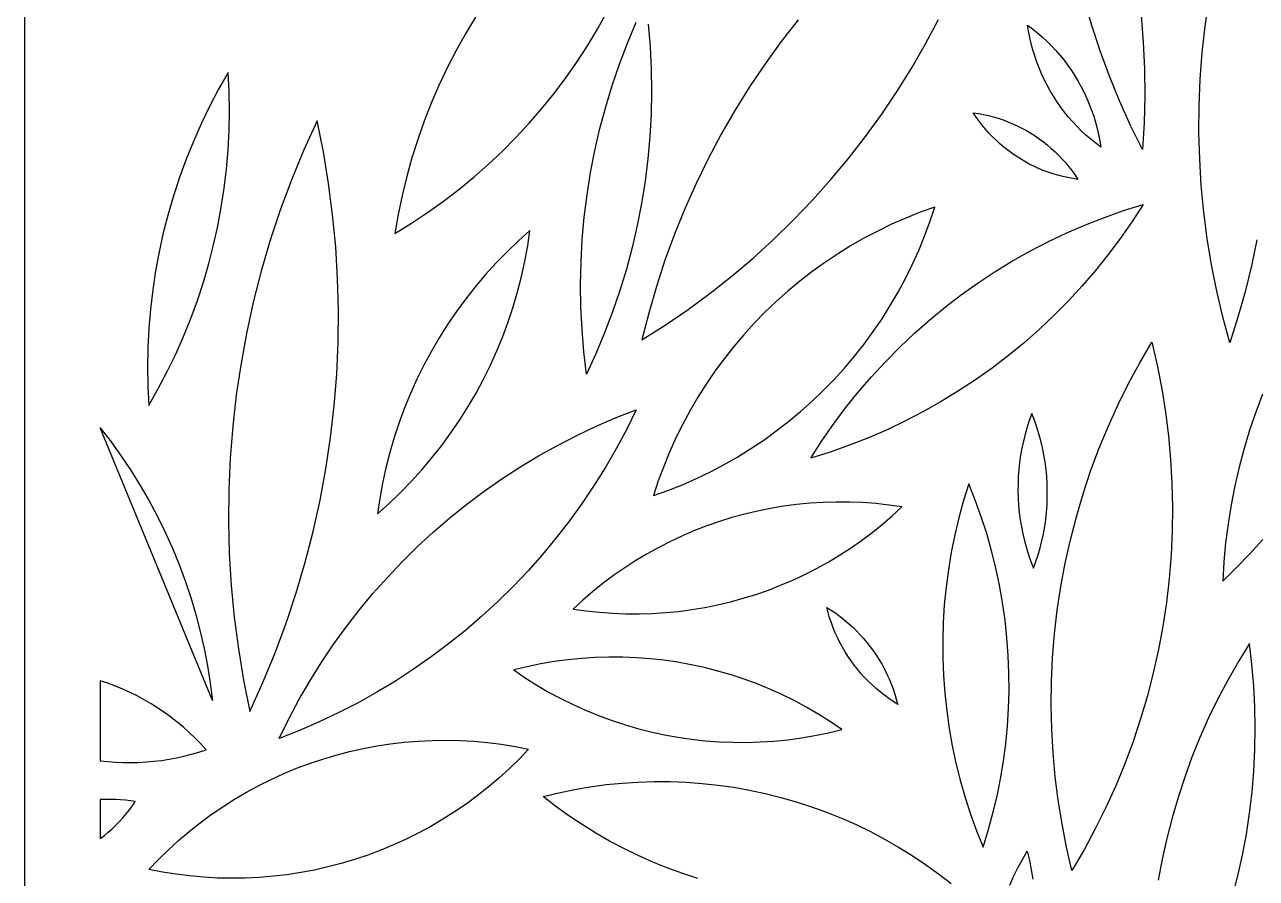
# Model space of a CAD drawing. Header units: millimetres. Extents: x 237 to 916, y 101 to 1525.
# Drawn here: x 237.5 to 563, y 982.1 to 1207.8 of the extents above; entities that cross this region are included whole.
import ezdxf

# ---------------------------------------------------------------- set-up
doc = ezdxf.new("R2010")
doc.units = ezdxf.units.MM
doc.layers.add('Layer 01', color=12, linetype='Continuous', true_color=0xde0000)

msp = doc.modelspace()

# ---------------------------------------------------------------- linework, layer by layer
at = {"layer": 'Layer 01'}
for p, q in [((237.46, 1525.43), (237.46, 101.34)), ((519.5, 1207.61), (517.52, 1214.42)), ((549.41, 1207.4), (550.4, 1214.37)), ((388.82, 1206.59), (391.32, 1211.06)), ((356.64, 1209.79), (354, 1205.4)), ((396.79, 1202.94), (399.09, 1208.42)), ((402.26, 1207.91), (402.75, 1201.99)), ((441.88, 1209.09), (437.4, 1203.32)), ((475.54, 1202.7), (478.97, 1209.15)), ((502.51, 1207.7), (503.85, 1206.68)), ((502.77, 1206.04), (502.51, 1207.7)), ((532.54, 1210.22), (533.09, 1203.14)), ((354, 1205.4), (351.5, 1200.93)), ((386.17, 1202.2), (388.82, 1206.59)), ((503.09, 1204.38), (502.77, 1206.04)), ((503.85, 1206.68), (505.15, 1205.62)), ((505.15, 1205.62), (506.42, 1204.52)), ((506.42, 1204.52), (507.65, 1203.37)), ((521.72, 1200.86), (519.5, 1207.61)), ((548.66, 1200.4), (549.41, 1207.4)), ((383.38, 1197.91), (386.17, 1202.2)), ((394.68, 1197.38), (396.79, 1202.94)), ((402.75, 1201.99), (403.04, 1196.05)), ((437.4, 1203.32), (433.12, 1197.4)), ((471.89, 1196.38), (475.54, 1202.7)), ((503.46, 1202.75), (503.09, 1204.38)), ((503.9, 1201.12), (503.46, 1202.75)), ((507.65, 1203.37), (508.84, 1202.18)), ((508.84, 1202.18), (509.98, 1200.95)), ((533.09, 1203.14), (533.4, 1196.05)), ((351.5, 1200.93), (349.15, 1196.38)), ((380.44, 1193.71), (383.38, 1197.91)), ((504.39, 1199.51), (503.9, 1201.12)), ((504.93, 1197.92), (504.39, 1199.51)), ((505.53, 1196.35), (504.93, 1197.92)), ((509.98, 1200.95), (511.08, 1199.68)), ((511.08, 1199.68), (512.14, 1198.37)), ((512.14, 1198.37), (513.15, 1197.03)), ((524.17, 1194.2), (521.72, 1200.86)), ((548.14, 1193.38), (548.66, 1200.4)), ((291.23, 1195.14), (288.71, 1190.7)), ((291.48, 1190.04), (291.23, 1195.14)), ((349.15, 1196.38), (346.96, 1191.75)), ((392.76, 1191.75), (394.68, 1197.38)), ((403.04, 1196.05), (403.12, 1190.1)), ((433.12, 1197.4), (429.04, 1191.34)), ((468.03, 1190.18), (471.89, 1196.38)), ((506.19, 1194.8), (505.53, 1196.35)), ((506.9, 1193.28), (506.19, 1194.8)), ((513.15, 1197.03), (514.11, 1195.65)), ((514.11, 1195.65), (515.03, 1194.24)), ((533.4, 1196.05), (533.46, 1188.95)), ((346.96, 1191.75), (344.93, 1187.04)), ((377.36, 1189.62), (380.44, 1193.71)), ((391.03, 1186.06), (392.76, 1191.75)), ((507.66, 1191.78), (506.9, 1193.28)), ((508.47, 1190.31), (507.66, 1191.78)), ((515.03, 1194.24), (515.89, 1192.79)), ((515.89, 1192.79), (516.71, 1191.32)), ((526.84, 1187.62), (524.17, 1194.2)), ((547.86, 1186.34), (548.14, 1193.38)), ((288.71, 1190.7), (286.34, 1186.18)), ((291.57, 1184.94), (291.48, 1190.04)), ((374.14, 1185.63), (377.36, 1189.62)), ((403.12, 1190.1), (403, 1184.16)), ((429.04, 1191.34), (425.18, 1185.14)), ((463.96, 1184.11), (468.03, 1190.18)), ((509.34, 1188.86), (508.47, 1190.31)), ((510.25, 1187.45), (509.34, 1188.86)), ((516.71, 1191.32), (517.47, 1189.82)), ((517.47, 1189.82), (518.18, 1188.3)), ((518.18, 1188.3), (518.83, 1186.75)), ((533.46, 1188.95), (533.28, 1181.85)), ((286.34, 1186.18), (284.12, 1181.59)), ((291.48, 1179.84), (291.57, 1184.94)), ((344.93, 1187.04), (343.06, 1182.27)), ((370.79, 1181.76), (374.14, 1185.63)), ((389.5, 1180.31), (391.03, 1186.06)), ((425.18, 1185.14), (421.53, 1178.81)), ((511.21, 1186.07), (510.25, 1187.45)), ((512.22, 1184.73), (511.21, 1186.07)), ((518.83, 1186.75), (519.43, 1185.18)), ((519.43, 1185.18), (519.98, 1183.59)), ((529.74, 1181.14), (526.84, 1187.62)), ((547.81, 1179.3), (547.86, 1186.34)), ((314.74, 1182.39), (311.27, 1174.72)), ((316.4, 1174.13), (314.74, 1182.39)), ((343.06, 1182.27), (341.36, 1177.44)), ((367.31, 1178), (370.79, 1181.76)), ((403, 1184.16), (402.67, 1178.22)), ((459.68, 1178.19), (463.96, 1184.11)), ((488.17, 1184.5), (489.5, 1184.3)), ((488.91, 1183.37), (488.17, 1184.5)), ((489.7, 1182.27), (488.91, 1183.37)), ((489.5, 1184.3), (490.83, 1184.05)), ((490.53, 1181.2), (489.7, 1182.27)), ((490.83, 1184.05), (492.15, 1183.75)), ((492.15, 1183.75), (493.46, 1183.41)), ((493.46, 1183.41), (494.76, 1183.03)), ((494.76, 1183.03), (496.04, 1182.6)), ((496.04, 1182.6), (497.31, 1182.12)), ((497.31, 1182.12), (498.56, 1181.6)), ((513.28, 1183.42), (512.22, 1184.73)), ((514.38, 1182.15), (513.28, 1183.42)), ((515.53, 1180.92), (514.38, 1182.15)), ((519.98, 1183.59), (520.47, 1181.98)), ((520.47, 1181.98), (520.9, 1180.36)), ((533.28, 1181.85), (532.86, 1174.77)), ((284.12, 1181.59), (282.05, 1176.93)), ((291.22, 1174.74), (291.48, 1179.84)), ((388.17, 1174.52), (389.5, 1180.31)), ((421.53, 1178.81), (418.11, 1172.36)), ((491.39, 1180.16), (490.53, 1181.2)), ((492.28, 1179.14), (491.39, 1180.16)), ((493.22, 1178.16), (492.28, 1179.14)), ((498.56, 1181.6), (499.79, 1181.04)), ((499.79, 1181.04), (501, 1180.44)), ((501, 1180.44), (502.19, 1179.79)), ((502.19, 1179.79), (503.35, 1179.11)), ((503.35, 1179.11), (504.49, 1178.38)), ((504.49, 1178.38), (505.61, 1177.61)), ((516.71, 1179.73), (515.53, 1180.92)), ((517.94, 1178.58), (516.71, 1179.73)), ((519.21, 1177.48), (517.94, 1178.58)), ((520.9, 1180.36), (521.28, 1178.72)), ((521.28, 1178.72), (521.6, 1177.07)), ((532.86, 1174.77), (529.74, 1181.14)), ((548, 1172.26), (547.81, 1179.3)), ((282.05, 1176.93), (280.14, 1172.19)), ((341.36, 1177.44), (339.81, 1172.56)), ((363.71, 1174.36), (367.31, 1178)), ((402.67, 1178.22), (402.14, 1172.3)), ((455.2, 1172.43), (459.68, 1178.19)), ((494.18, 1177.21), (493.22, 1178.16)), ((495.18, 1176.3), (494.18, 1177.21)), ((496.21, 1175.42), (495.18, 1176.3)), ((497.27, 1174.58), (496.21, 1175.42)), ((505.61, 1177.61), (506.7, 1176.81)), ((506.7, 1176.81), (507.75, 1175.97)), ((507.75, 1175.97), (508.78, 1175.09)), ((520.52, 1176.42), (519.21, 1177.48)), ((521.86, 1175.4), (520.52, 1176.42)), ((521.6, 1177.07), (521.86, 1175.4)), ((280.14, 1172.19), (278.39, 1167.4)), ((290.79, 1169.66), (291.22, 1174.74)), ((311.27, 1174.72), (308.06, 1166.93)), ((317.78, 1165.82), (316.4, 1174.13)), ((339.81, 1172.56), (338.44, 1167.62)), ((359.98, 1170.84), (363.71, 1174.36)), ((387.04, 1168.68), (388.17, 1174.52)), ((402.14, 1172.3), (401.41, 1166.4)), ((418.11, 1172.36), (414.91, 1165.8)), ((450.52, 1166.82), (455.2, 1172.43)), ((498.35, 1173.78), (497.27, 1174.58)), ((499.47, 1173.01), (498.35, 1173.78)), ((500.61, 1172.28), (499.47, 1173.01)), ((501.77, 1171.6), (500.61, 1172.28)), ((508.78, 1175.09), (509.78, 1174.18)), ((509.78, 1174.18), (510.75, 1173.23)), ((510.75, 1173.23), (511.68, 1172.25)), ((511.68, 1172.25), (512.58, 1171.24)), ((548.43, 1165.23), (548, 1172.26)), ((290.19, 1164.59), (290.79, 1169.66)), ((356.14, 1167.46), (359.98, 1170.84)), ((386.1, 1162.81), (387.04, 1168.68)), ((502.96, 1170.95), (501.77, 1171.6)), ((504.17, 1170.35), (502.96, 1170.95)), ((505.4, 1169.79), (504.17, 1170.35)), ((506.65, 1169.27), (505.4, 1169.79)), ((507.92, 1168.79), (506.65, 1169.27)), ((509.2, 1168.36), (507.92, 1168.79)), ((512.58, 1171.24), (513.44, 1170.19)), ((513.44, 1170.19), (514.26, 1169.12)), ((514.26, 1169.12), (515.05, 1168.02)), ((278.39, 1167.4), (276.8, 1162.55)), ((308.06, 1166.93), (305.12, 1159.03)), ((318.86, 1157.47), (317.78, 1165.82)), ((338.44, 1167.62), (337.23, 1162.65)), ((352.18, 1164.2), (356.14, 1167.46)), ((401.41, 1166.4), (400.48, 1160.52)), ((414.91, 1165.8), (411.93, 1159.12)), ((445.65, 1161.37), (450.52, 1166.82)), ((510.5, 1167.98), (509.2, 1168.36)), ((511.81, 1167.64), (510.5, 1167.98)), ((513.13, 1167.34), (511.81, 1167.64)), ((514.46, 1167.1), (513.13, 1167.34)), ((515.8, 1166.89), (514.46, 1167.1)), ((515.05, 1168.02), (515.8, 1166.89)), ((276.8, 1162.55), (275.37, 1157.66)), ((289.43, 1159.55), (290.19, 1164.59)), ((337.23, 1162.65), (336.19, 1157.63)), ((348.12, 1161.09), (352.18, 1164.2)), ((385.37, 1156.91), (386.1, 1162.81)), ((549.09, 1158.21), (548.43, 1165.23)), ((288.5, 1154.53), (289.43, 1159.55)), ((305.12, 1159.03), (302.46, 1151.04)), ((343.95, 1158.11), (348.12, 1161.09)), ((400.48, 1160.52), (399.34, 1154.69)), ((411.93, 1159.12), (409.19, 1152.36)), ((440.6, 1156.1), (445.65, 1161.37)), ((478, 1159.57), (474.14, 1158.18)), ((476.71, 1155.68), (478, 1159.57)), ((527.89, 1158.64), (533.02, 1160.25)), ((533.02, 1160.25), (530.11, 1155.73)), ((275.37, 1157.66), (274.1, 1152.71)), ((319.66, 1149.08), (318.86, 1157.47)), ((336.19, 1157.63), (335.32, 1152.58)), ((339.68, 1155.27), (343.95, 1158.11)), ((384.84, 1150.98), (385.37, 1156.91)), ((435.37, 1151), (440.6, 1156.1)), ((470.34, 1156.66), (466.59, 1155.01)), ((474.14, 1158.18), (470.34, 1156.66)), ((475.29, 1151.84), (476.71, 1155.68)), ((517.81, 1154.88), (522.82, 1156.85)), ((522.82, 1156.85), (527.89, 1158.64)), ((530.11, 1155.73), (527.05, 1151.31)), ((549.99, 1151.23), (549.09, 1158.21)), ((274.1, 1152.71), (273.01, 1147.73)), ((287.4, 1149.55), (288.5, 1154.53)), ((335.32, 1152.58), (339.68, 1155.27)), ((371.01, 1153.41), (367.93, 1150.64)), ((370.41, 1149.31), (371.01, 1153.41)), ((399.34, 1154.69), (398.01, 1148.89)), ((409.19, 1152.36), (406.68, 1145.5)), ((462.9, 1153.23), (459.28, 1151.32)), ((466.59, 1155.01), (462.9, 1153.23)), ((508.02, 1150.43), (512.87, 1152.74)), ((512.87, 1152.74), (517.81, 1154.88)), ((286.13, 1144.6), (287.4, 1149.55)), ((302.46, 1151.04), (300.08, 1142.96)), ((320.17, 1140.67), (319.66, 1149.08)), ((367.93, 1150.64), (364.94, 1147.77)), ((369.66, 1145.23), (370.41, 1149.31)), ((384.52, 1145.05), (384.84, 1150.98)), ((429.96, 1146.08), (435.37, 1151)), ((455.72, 1149.29), (452.24, 1147.13)), ((459.28, 1151.32), (455.72, 1149.29)), ((473.73, 1148.05), (475.29, 1151.84)), ((503.24, 1147.95), (508.02, 1150.43)), ((527.05, 1151.31), (523.83, 1146.99)), ((551.12, 1144.28), (549.99, 1151.23)), ((563.12, 1150.92), (561.66, 1144.03)), ((273.01, 1147.73), (272.07, 1142.71)), ((364.94, 1147.77), (362.05, 1144.8)), ((398.01, 1148.89), (396.48, 1143.15)), ((424.4, 1141.36), (429.96, 1146.08)), ((452.24, 1147.13), (448.84, 1144.85)), ((472.05, 1144.32), (473.73, 1148.05)), ((498.56, 1145.31), (503.24, 1147.95)), ((523.83, 1146.99), (520.47, 1142.8)), ((272.07, 1142.71), (271.31, 1137.67)), ((284.7, 1139.7), (286.13, 1144.6)), ((300.08, 1142.96), (297.98, 1134.8)), ((362.05, 1144.8), (359.26, 1141.73)), ((368.77, 1141.18), (369.66, 1145.23)), ((384.39, 1139.1), (384.52, 1145.05)), ((396.48, 1143.15), (394.76, 1137.46)), ((406.68, 1145.5), (404.41, 1138.55)), ((448.84, 1144.85), (445.51, 1142.46)), ((470.23, 1140.65), (472.05, 1144.32)), ((493.97, 1142.5), (498.56, 1145.31)), ((520.47, 1142.8), (516.96, 1138.72)), ((552.49, 1137.37), (551.12, 1144.28)), ((561.66, 1144.03), (559.98, 1137.19)), ((283.11, 1134.86), (284.7, 1139.7)), ((320.38, 1132.25), (320.17, 1140.67)), ((359.26, 1141.73), (356.59, 1138.56)), ((367.74, 1137.17), (368.77, 1141.18)), ((418.67, 1136.83), (424.4, 1141.36)), ((442.28, 1139.95), (439.13, 1137.33)), ((445.51, 1142.46), (442.28, 1139.95)), ((468.29, 1137.04), (470.23, 1140.65)), ((485.09, 1136.43), (489.47, 1139.54)), ((489.47, 1139.54), (493.97, 1142.5)), ((271.31, 1137.67), (270.71, 1132.6)), ((356.59, 1138.56), (354.03, 1135.3)), ((366.57, 1133.19), (367.74, 1137.17)), ((384.48, 1133.16), (384.39, 1139.1)), ((394.76, 1137.46), (392.84, 1131.83)), ((404.41, 1138.55), (402.38, 1131.54)), ((412.78, 1132.5), (418.67, 1136.83)), ((439.13, 1137.33), (436.07, 1134.61)), ((466.23, 1133.5), (468.29, 1137.04)), ((480.81, 1133.16), (485.09, 1136.43)), ((516.96, 1138.72), (513.32, 1134.76)), ((554.09, 1130.51), (552.49, 1137.37)), ((559.98, 1137.19), (558.06, 1130.42)), ((281.36, 1130.06), (283.11, 1134.86)), ((297.98, 1134.8), (296.17, 1126.57)), ((354.03, 1135.3), (351.58, 1131.96)), ((365.27, 1129.26), (366.57, 1133.19)), ((384.76, 1127.22), (384.48, 1133.16)), ((436.07, 1134.61), (433.11, 1131.77)), ((464.04, 1130.04), (466.23, 1133.5)), ((476.66, 1129.75), (480.81, 1133.16)), ((513.32, 1134.76), (509.53, 1130.94)), ((270.71, 1132.6), (270.28, 1127.52)), ((279.45, 1125.33), (281.36, 1130.06)), ((320.3, 1123.83), (320.38, 1132.25)), ((351.58, 1131.96), (349.24, 1128.53)), ((392.84, 1131.83), (390.72, 1126.27)), ((402.38, 1131.54), (400.59, 1124.45)), ((406.76, 1128.37), (412.78, 1132.5)), ((433.11, 1131.77), (430.25, 1128.84)), ((461.73, 1126.66), (464.04, 1130.04)), ((472.62, 1126.2), (476.66, 1129.75)), ((509.53, 1130.94), (505.62, 1127.24)), ((555.92, 1123.71), (554.09, 1130.51)), ((558.06, 1130.42), (555.92, 1123.71)), ((270.28, 1127.52), (270.02, 1122.42)), ((296.17, 1126.57), (294.64, 1118.29)), ((349.24, 1128.53), (347.03, 1125.03)), ((363.83, 1125.37), (365.27, 1129.26)), ((385.25, 1121.29), (384.76, 1127.22)), ((400.59, 1124.45), (406.76, 1128.37)), ((430.25, 1128.84), (427.5, 1125.81)), ((459.31, 1123.35), (461.73, 1126.66)), ((505.62, 1127.24), (501.59, 1123.69)), ((277.38, 1120.67), (279.45, 1125.33)), ((319.93, 1115.41), (320.3, 1123.83)), ((347.03, 1125.03), (344.94, 1121.45)), ((362.25, 1121.53), (363.83, 1125.37)), ((390.72, 1126.27), (388.42, 1120.79)), ((427.5, 1125.81), (424.85, 1122.69)), ((456.77, 1120.14), (459.31, 1123.35)), ((468.71, 1122.5), (472.62, 1126.2)), ((501.59, 1123.69), (497.43, 1120.28)), ((532.14, 1118.42), (535.31, 1123.87)), ((535.31, 1123.87), (536.74, 1117.73)), ((270.02, 1122.42), (269.94, 1117.32)), ((275.16, 1116.07), (277.38, 1120.67)), ((344.94, 1121.45), (342.98, 1117.8)), ((360.55, 1117.76), (362.25, 1121.53)), ((385.94, 1115.38), (385.25, 1121.29)), ((388.42, 1120.79), (385.94, 1115.38)), ((424.85, 1122.69), (422.32, 1119.47)), ((454.13, 1117.01), (456.77, 1120.14)), ((464.93, 1118.68), (468.71, 1122.5)), ((497.43, 1120.28), (493.15, 1117.01)), ((269.94, 1117.32), (270.02, 1112.22)), ((294.64, 1118.29), (293.4, 1109.96)), ((342.98, 1117.8), (341.14, 1114.08)), ((358.71, 1114.04), (360.55, 1117.76)), ((422.32, 1119.47), (419.89, 1116.17)), ((451.37, 1113.98), (454.13, 1117.01)), ((461.28, 1114.72), (464.93, 1118.68)), ((493.15, 1117.01), (488.77, 1113.9)), ((529.16, 1112.87), (532.14, 1118.42)), ((536.74, 1117.73), (537.95, 1111.54)), ((272.79, 1111.56), (275.16, 1116.07)), ((319.27, 1107.01), (319.93, 1115.41)), ((341.14, 1114.08), (339.44, 1110.3)), ((356.75, 1110.39), (358.71, 1114.04)), ((419.89, 1116.17), (417.59, 1112.78)), ((448.51, 1111.05), (451.37, 1113.98)), ((457.77, 1110.64), (461.28, 1114.72)), ((488.77, 1113.9), (484.28, 1110.94)), ((270.02, 1112.22), (270.27, 1107.12)), ((270.27, 1107.12), (272.79, 1111.56)), ((339.44, 1110.3), (337.86, 1106.47)), ((354.66, 1106.81), (356.75, 1110.39)), ((417.59, 1112.78), (415.4, 1109.32)), ((445.55, 1108.22), (448.51, 1111.05)), ((454.41, 1106.45), (457.77, 1110.64)), ((484.28, 1110.94), (479.69, 1108.13)), ((526.36, 1107.21), (529.16, 1112.87)), ((537.95, 1111.54), (538.95, 1105.31)), ((564.62, 1110.12), (562.82, 1105.37)), ((293.4, 1109.96), (292.44, 1101.59)), ((318.32, 1098.64), (319.27, 1107.01)), ((352.45, 1103.3), (354.66, 1106.81)), ((415.4, 1109.32), (413.33, 1105.78)), ((442.5, 1105.49), (445.55, 1108.22)), ((479.69, 1108.13), (475, 1105.49)), ((523.77, 1101.46), (526.36, 1107.21)), ((337.86, 1106.47), (336.42, 1102.58)), ((388.52, 1101.61), (393.77, 1103.88)), ((393.77, 1103.88), (399.09, 1105.97)), ((399.09, 1105.97), (396.56, 1100.84)), ((413.33, 1105.78), (411.39, 1102.18)), ((439.35, 1102.87), (442.5, 1105.49)), ((451.2, 1102.13), (454.41, 1106.45)), ((475, 1105.49), (470.23, 1103.01)), ((503.62, 1104.97), (502.97, 1103.17)), ((504.3, 1103.19), (503.62, 1104.97)), ((538.95, 1105.31), (539.74, 1099.06)), ((562.82, 1105.37), (561.19, 1100.56)), ((257.46, 1101.19), (260.29, 1097.5)), ((287.1, 1029.06), (257.46, 1101.19)), ((292.44, 1101.59), (291.78, 1093.19)), ((336.42, 1102.58), (335.12, 1098.65)), ((350.12, 1099.88), (352.45, 1103.3)), ((383.35, 1099.16), (388.52, 1101.61)), ((396.56, 1100.84), (393.87, 1095.79)), ((411.39, 1102.18), (409.58, 1098.51)), ((432.79, 1097.97), (436.11, 1100.36)), ((436.11, 1100.36), (439.35, 1102.87)), ((448.13, 1097.71), (451.2, 1102.13)), ((465.37, 1100.7), (460.43, 1098.56)), ((470.23, 1103.01), (465.37, 1100.7)), ((502.38, 1101.36), (501.86, 1099.53)), ((502.97, 1103.17), (502.38, 1101.36)), ((504.93, 1101.39), (504.3, 1103.19)), ((505.5, 1099.57), (504.93, 1101.39)), ((521.37, 1095.63), (523.77, 1101.46)), ((561.19, 1100.56), (559.72, 1095.7)), ((260.29, 1097.5), (263, 1093.72)), ((317.08, 1090.31), (318.32, 1098.64)), ((335.12, 1098.65), (333.95, 1094.67)), ((347.67, 1096.53), (350.12, 1099.88)), ((378.26, 1096.55), (383.35, 1099.16)), ((409.58, 1098.51), (407.89, 1094.77)), ((429.38, 1095.69), (432.79, 1097.97)), ((445.22, 1093.19), (448.13, 1097.71)), ((460.43, 1098.56), (455.43, 1096.59)), ((501.4, 1097.68), (501, 1095.82)), ((501.86, 1099.53), (501.4, 1097.68)), ((506, 1097.74), (505.5, 1099.57)), ((506.44, 1095.88), (506, 1097.74)), ((539.74, 1099.06), (540.31, 1092.78)), ((333.95, 1094.67), (332.92, 1090.65)), ((345.1, 1093.28), (347.67, 1096.53)), ((368.37, 1090.81), (373.27, 1093.76)), ((373.27, 1093.76), (378.26, 1096.55)), ((393.87, 1095.79), (391.01, 1090.84)), ((407.89, 1094.77), (406.34, 1090.98)), ((425.9, 1093.54), (429.38, 1095.69)), ((450.36, 1094.8), (445.22, 1093.19)), ((455.43, 1096.59), (450.36, 1094.8)), ((500.67, 1093.95), (500.4, 1092.06)), ((501, 1095.82), (500.67, 1093.95)), ((506.82, 1094.02), (506.44, 1095.88)), ((507.13, 1092.14), (506.82, 1094.02)), ((519.18, 1089.72), (521.37, 1095.63)), ((559.72, 1095.7), (558.41, 1090.79)), ((263, 1093.72), (265.58, 1089.86)), ((291.78, 1093.19), (291.41, 1084.77)), ((332.92, 1090.65), (332.03, 1086.6)), ((342.43, 1090.11), (345.1, 1093.28)), ((363.58, 1087.69), (368.37, 1090.81)), ((391.01, 1090.84), (387.98, 1085.99)), ((406.34, 1090.98), (404.92, 1087.14)), ((418.72, 1089.6), (422.35, 1091.5)), ((422.35, 1091.5), (425.9, 1093.54)), ((500.4, 1092.06), (500.19, 1090.17)), ((507.38, 1090.25), (507.13, 1092.14)), ((540.31, 1092.78), (540.67, 1086.48)), ((558.41, 1090.79), (557.27, 1085.85)), ((265.58, 1089.86), (268.03, 1085.91)), ((315.55, 1082.03), (317.08, 1090.31)), ((339.64, 1087.04), (342.43, 1090.11)), ((358.89, 1084.42), (363.58, 1087.69)), ((411.29, 1086.16), (415.04, 1087.81)), ((415.04, 1087.81), (418.72, 1089.6)), ((500.05, 1088.27), (499.98, 1086.37)), ((500.19, 1090.17), (500.05, 1088.27)), ((507.56, 1088.35), (507.38, 1090.25)), ((507.68, 1086.45), (507.56, 1088.35)), ((517.18, 1083.74), (519.18, 1089.72)), ((268.03, 1085.91), (270.35, 1081.88)), ((291.41, 1084.77), (291.33, 1076.35)), ((332.03, 1086.6), (331.29, 1082.53)), ((333.77, 1081.19), (336.76, 1084.06)), ((336.76, 1084.06), (339.64, 1087.04)), ((354.32, 1080.99), (358.89, 1084.42)), ((387.98, 1085.99), (384.8, 1081.24)), ((404.92, 1087.14), (403.63, 1083.26)), ((403.63, 1083.26), (407.48, 1084.64)), ((407.48, 1084.64), (411.29, 1086.16)), ((486.96, 1086.41), (485.57, 1081.94)), ((488.69, 1082.07), (486.96, 1086.41)), ((499.98, 1086.37), (499.97, 1084.46)), ((499.97, 1084.46), (500.02, 1082.56)), ((507.73, 1084.55), (507.68, 1086.45)), ((507.72, 1082.65), (507.73, 1084.55)), ((540.67, 1086.48), (540.81, 1080.18)), ((557.27, 1085.85), (556.3, 1080.86)), ((270.35, 1081.88), (272.54, 1077.78)), ((313.73, 1073.8), (315.55, 1082.03)), ((331.29, 1082.53), (330.68, 1078.43)), ((330.68, 1078.43), (333.77, 1081.19)), ((349.86, 1077.41), (354.32, 1080.99)), ((384.8, 1081.24), (381.45, 1076.61)), ((441.48, 1080.9), (438.02, 1080.45)), ((444.96, 1081.24), (441.48, 1080.9)), ((448.44, 1081.46), (444.96, 1081.24)), ((451.93, 1081.56), (448.44, 1081.46)), ((455.42, 1081.55), (451.93, 1081.56)), ((458.91, 1081.41), (455.42, 1081.55)), ((462.4, 1081.16), (458.91, 1081.41)), ((465.87, 1080.78), (462.4, 1081.16)), ((469.32, 1080.29), (465.87, 1080.78)), ((485.57, 1081.94), (484.34, 1077.43)), ((490.28, 1077.66), (488.69, 1082.07)), ((500.02, 1082.56), (500.14, 1080.66)), ((507.51, 1078.84), (507.65, 1080.74)), ((507.65, 1080.74), (507.72, 1082.65)), ((515.4, 1077.69), (517.18, 1083.74)), ((556.3, 1080.86), (555.5, 1075.85)), ((272.54, 1077.78), (274.59, 1073.61)), ((427.76, 1078.37), (424.39, 1077.45)), ((431.16, 1079.18), (427.76, 1078.37)), ((434.58, 1079.87), (431.16, 1079.18)), ((438.02, 1080.45), (434.58, 1079.87)), ((464.11, 1075.65), (466.75, 1077.93)), ((466.75, 1077.93), (469.32, 1080.29)), ((491.71, 1073.21), (490.28, 1077.66)), ((500.14, 1080.66), (500.32, 1078.76)), ((500.32, 1078.76), (500.57, 1076.87)), ((507.3, 1076.95), (507.51, 1078.84)), ((513.82, 1071.58), (515.4, 1077.69)), ((540.81, 1080.18), (540.73, 1073.87)), ((291.33, 1076.35), (291.55, 1067.93)), ((345.53, 1073.68), (349.86, 1077.41)), ((381.45, 1076.61), (377.95, 1072.08)), ((417.76, 1075.27), (414.51, 1074.01)), ((421.06, 1076.41), (417.76, 1075.27)), ((424.39, 1077.45), (421.06, 1076.41)), ((461.38, 1073.47), (464.11, 1075.65)), ((484.34, 1077.43), (483.26, 1072.88)), ((500.57, 1076.87), (500.88, 1075)), ((500.88, 1075), (501.26, 1073.13)), ((506.7, 1073.19), (507.03, 1075.07)), ((507.03, 1075.07), (507.3, 1076.95)), ((555.5, 1075.85), (554.86, 1070.81)), ((274.59, 1073.61), (276.5, 1069.37)), ((311.63, 1065.64), (313.73, 1073.8)), ((341.32, 1069.8), (345.53, 1073.68)), ((377.95, 1072.08), (374.3, 1067.68)), ((408.13, 1071.16), (405.02, 1069.57)), ((411.3, 1072.63), (408.13, 1071.16)), ((414.51, 1074.01), (411.3, 1072.63)), ((455.72, 1069.39), (458.58, 1071.38)), ((458.58, 1071.38), (461.38, 1073.47)), ((483.26, 1072.88), (482.34, 1068.29)), ((492.99, 1068.71), (491.71, 1073.21)), ((501.26, 1073.13), (501.7, 1071.28)), ((501.7, 1071.28), (502.2, 1069.44)), ((505.84, 1069.48), (506.3, 1071.33)), ((506.3, 1071.33), (506.7, 1073.19)), ((512.46, 1065.42), (513.82, 1071.58)), ((540.73, 1073.87), (540.44, 1067.57)), ((561.28, 1067.88), (564.68, 1071.65)), ((276.5, 1069.37), (278.26, 1065.07)), ((291.55, 1067.93), (292.05, 1059.52)), ((337.25, 1065.79), (341.32, 1069.8)), ((401.97, 1067.88), (398.97, 1066.08)), ((405.02, 1069.57), (401.97, 1067.88)), ((452.79, 1067.49), (455.72, 1069.39)), ((482.34, 1068.29), (481.57, 1063.67)), ((494.12, 1064.17), (492.99, 1068.71)), ((502.2, 1069.44), (502.77, 1067.62)), ((505.32, 1067.65), (505.84, 1069.48)), ((554.86, 1070.81), (554.4, 1065.76)), ((557.76, 1064.22), (561.28, 1067.88)), ((278.26, 1065.07), (279.89, 1060.71)), ((309.25, 1057.56), (311.63, 1065.64)), ((333.31, 1061.64), (337.25, 1065.79)), ((374.3, 1067.68), (370.51, 1063.41)), ((398.97, 1066.08), (396.04, 1064.19)), ((446.74, 1064.01), (449.79, 1065.7)), ((449.79, 1065.7), (452.79, 1067.49)), ((502.77, 1067.62), (503.4, 1065.82)), ((503.4, 1065.82), (504.08, 1064.05)), ((504.08, 1064.05), (504.73, 1065.84)), ((504.73, 1065.84), (505.32, 1067.65)), ((511.31, 1059.22), (512.46, 1065.42)), ((540.44, 1067.57), (539.93, 1061.28)), ((554.4, 1065.76), (554.11, 1060.69)), ((329.52, 1057.37), (333.31, 1061.64)), ((370.51, 1063.41), (366.57, 1059.26)), ((393.17, 1062.2), (390.38, 1060.11)), ((396.04, 1064.19), (393.17, 1062.2)), ((440.46, 1060.94), (443.63, 1062.42)), ((443.63, 1062.42), (446.74, 1064.01)), ((481.57, 1063.67), (480.96, 1059.03)), ((495.09, 1059.59), (494.12, 1064.17)), ((539.93, 1061.28), (539.2, 1055.02)), ((554.11, 1060.69), (557.76, 1064.22)), ((279.89, 1060.71), (281.36, 1056.31)), ((292.05, 1059.52), (292.85, 1051.13)), ((366.57, 1059.26), (362.5, 1055.25)), ((390.38, 1060.11), (387.65, 1057.92)), ((430.7, 1057.16), (434, 1058.31)), ((434, 1058.31), (437.25, 1059.57)), ((437.25, 1059.57), (440.46, 1060.94)), ((480.96, 1059.03), (480.51, 1054.38)), ((495.91, 1054.98), (495.09, 1059.59)), ((510.37, 1052.99), (511.31, 1059.22)), ((281.36, 1056.31), (282.7, 1051.85)), ((306.59, 1049.57), (309.25, 1057.56)), ((325.87, 1052.96), (329.52, 1057.37)), ((362.5, 1055.25), (358.29, 1051.37)), ((385.01, 1055.65), (382.44, 1053.28)), ((387.65, 1057.92), (385.01, 1055.65)), ((420.6, 1054.39), (424, 1055.2)), ((424, 1055.2), (427.37, 1056.12)), ((427.37, 1056.12), (430.7, 1057.16)), ((496.57, 1050.35), (495.91, 1054.98)), ((539.2, 1055.02), (538.26, 1048.78)), ((282.7, 1051.85), (283.88, 1047.36)), ((322.37, 1048.44), (325.87, 1052.96)), ((382.44, 1053.28), (385.89, 1052.79)), ((385.89, 1052.79), (389.36, 1052.42)), ((389.36, 1052.42), (392.85, 1052.17)), ((392.85, 1052.17), (396.33, 1052.03)), ((396.33, 1052.03), (399.83, 1052.01)), ((399.83, 1052.01), (403.32, 1052.11)), ((403.32, 1052.11), (406.8, 1052.33)), ((406.8, 1052.33), (410.28, 1052.67)), ((410.28, 1052.67), (413.74, 1053.13)), ((413.74, 1053.13), (417.18, 1053.7)), ((417.18, 1053.7), (420.6, 1054.39)), ((449.44, 1053.71), (450.64, 1052.95)), ((449.8, 1052.34), (449.44, 1053.71)), ((450.2, 1050.98), (449.8, 1052.34)), ((450.64, 1052.95), (451.81, 1052.15)), ((451.81, 1052.15), (452.95, 1051.31)), ((480.51, 1054.38), (480.21, 1049.71)), ((509.64, 1046.72), (510.37, 1052.99)), ((292.85, 1051.13), (293.94, 1042.78)), ((303.65, 1041.67), (306.59, 1049.57)), ((319.03, 1043.8), (322.37, 1048.44)), ((358.29, 1051.37), (353.96, 1047.64)), ((450.65, 1049.64), (450.2, 1050.98)), ((451.15, 1048.31), (450.65, 1049.64)), ((451.69, 1047), (451.15, 1048.31)), ((452.95, 1051.31), (454.06, 1050.44)), ((454.06, 1050.44), (455.14, 1049.53)), ((455.14, 1049.53), (456.2, 1048.58)), ((456.2, 1048.58), (457.21, 1047.59)), ((480.21, 1049.71), (480.08, 1045.03)), ((497.07, 1045.7), (496.57, 1050.35)), ((538.26, 1048.78), (537.11, 1042.58)), ((283.88, 1047.36), (284.91, 1042.83)), ((353.96, 1047.64), (349.5, 1044.06)), ((452.28, 1045.71), (451.69, 1047)), ((452.91, 1044.44), (452.28, 1045.71)), ((457.21, 1047.59), (458.2, 1046.57)), ((458.2, 1046.57), (459.15, 1045.52)), ((459.15, 1045.52), (460.06, 1044.44)), ((480.08, 1045.03), (480.11, 1040.35)), ((497.41, 1041.03), (497.07, 1045.7)), ((509.13, 1040.44), (509.64, 1046.72)), ((284.91, 1042.83), (285.79, 1038.26)), ((293.94, 1042.78), (295.31, 1034.47)), ((300.45, 1033.88), (303.65, 1041.67)), ((315.84, 1039.06), (319.03, 1043.8)), ((349.5, 1044.06), (344.93, 1040.63)), ((453.58, 1043.2), (452.91, 1044.44)), ((454.3, 1041.97), (453.58, 1043.2)), ((455.05, 1040.78), (454.3, 1041.97)), ((460.06, 1044.44), (460.93, 1043.32)), ((460.93, 1043.32), (461.77, 1042.18)), ((461.77, 1042.18), (462.56, 1041.01)), ((537.11, 1042.58), (535.74, 1036.43)), ((561.17, 1044.2), (558.22, 1039.4)), ((561.82, 1038.61), (561.17, 1044.2)), ((312.81, 1034.21), (315.84, 1039.06)), ((344.93, 1040.63), (340.24, 1037.36)), ((373.8, 1038.77), (370.24, 1038.03)), ((377.39, 1039.38), (373.8, 1038.77)), ((381, 1039.87), (377.39, 1039.38)), ((384.62, 1040.23), (381, 1039.87)), ((388.25, 1040.46), (384.62, 1040.23)), ((391.89, 1040.57), (388.25, 1040.46)), ((395.53, 1040.55), (391.89, 1040.57)), ((399.16, 1040.41), (395.53, 1040.55)), ((402.79, 1040.14), (399.16, 1040.41)), ((406.41, 1039.74), (402.79, 1040.14)), ((410.01, 1039.21), (406.41, 1039.74)), ((413.6, 1038.56), (410.01, 1039.21)), ((417.15, 1037.79), (413.6, 1038.56)), ((455.85, 1039.61), (455.05, 1040.78)), ((456.68, 1038.46), (455.85, 1039.61)), ((457.56, 1037.35), (456.68, 1038.46)), ((462.56, 1041.01), (463.32, 1039.81)), ((463.32, 1039.81), (464.04, 1038.59)), ((464.04, 1038.59), (464.71, 1037.34)), ((480.11, 1040.35), (480.29, 1035.67)), ((497.6, 1036.35), (497.41, 1041.03)), ((508.84, 1034.14), (509.13, 1040.44)), ((558.22, 1039.4), (555.43, 1034.51)), ((562.29, 1033), (561.82, 1038.61)), ((285.79, 1038.26), (286.52, 1033.67)), ((340.24, 1037.36), (335.45, 1034.24)), ((370.24, 1038.03), (366.7, 1037.17)), ((366.7, 1037.17), (369.71, 1035.12)), ((420.68, 1036.89), (417.15, 1037.79)), ((424.17, 1035.87), (420.68, 1036.89)), ((427.63, 1034.73), (424.17, 1035.87)), ((458.47, 1036.27), (457.56, 1037.35)), ((459.42, 1035.21), (458.47, 1036.27)), ((460.4, 1034.2), (459.42, 1035.21)), ((464.71, 1037.34), (465.34, 1036.08)), ((465.34, 1036.08), (465.92, 1034.79)), ((480.29, 1035.67), (480.63, 1031.01)), ((497.62, 1031.68), (497.6, 1036.35)), ((535.74, 1036.43), (534.17, 1030.32)), ((259.46, 1033.65), (257.46, 1034.32)), ((257.46, 1034.32), (257.46, 1013.16)), ((261.43, 1032.91), (259.46, 1033.65)), ((263.39, 1032.1), (261.43, 1032.91)), ((265.31, 1031.23), (263.39, 1032.1)), ((286.52, 1033.67), (287.1, 1029.06)), ((295.31, 1034.47), (296.97, 1026.21)), ((296.97, 1026.21), (300.45, 1033.88)), ((309.95, 1029.26), (312.81, 1034.21)), ((335.45, 1034.24), (330.55, 1031.29)), ((369.71, 1035.12), (372.79, 1033.18)), ((372.79, 1033.18), (375.93, 1031.34)), ((431.05, 1033.47), (427.63, 1034.73)), ((434.41, 1032.09), (431.05, 1033.47)), ((437.73, 1030.59), (434.41, 1032.09)), ((461.42, 1033.21), (460.4, 1034.2)), ((462.47, 1032.26), (461.42, 1033.21)), ((463.55, 1031.35), (462.47, 1032.26)), ((465.92, 1034.79), (466.47, 1033.48)), ((466.47, 1033.48), (466.96, 1032.15)), ((466.96, 1032.15), (467.41, 1030.81)), ((508.76, 1027.83), (508.84, 1034.14)), ((555.43, 1034.51), (552.81, 1029.53)), ((562.58, 1027.38), (562.29, 1033)), ((267.2, 1030.29), (265.31, 1031.23)), ((269.06, 1029.29), (267.2, 1030.29)), ((270.88, 1028.23), (269.06, 1029.29)), ((307.26, 1024.21), (309.95, 1029.26)), ((330.55, 1031.29), (325.56, 1028.5)), ((375.93, 1031.34), (379.14, 1029.62)), ((379.14, 1029.62), (382.4, 1028.01)), ((441, 1028.98), (437.73, 1030.59)), ((444.2, 1027.26), (441, 1028.98)), ((464.67, 1030.47), (463.55, 1031.35)), ((465.81, 1029.64), (464.67, 1030.47)), ((466.98, 1028.84), (465.81, 1029.64)), ((468.18, 1028.08), (466.98, 1028.84)), ((467.41, 1030.81), (467.82, 1029.45)), ((467.82, 1029.45), (468.18, 1028.08)), ((480.63, 1031.01), (481.13, 1026.35)), ((497.49, 1027), (497.62, 1031.68)), ((534.17, 1030.32), (532.38, 1024.27)), ((552.81, 1029.53), (550.36, 1024.47)), ((272.67, 1027.11), (270.88, 1028.23)), ((274.42, 1025.92), (272.67, 1027.11)), ((276.13, 1024.68), (274.42, 1025.92)), ((320.48, 1025.89), (315.31, 1023.44)), ((325.56, 1028.5), (320.48, 1025.89)), ((382.4, 1028.01), (385.72, 1026.51)), ((385.72, 1026.51), (389.09, 1025.13)), ((447.35, 1025.42), (444.2, 1027.26)), ((450.42, 1023.48), (447.35, 1025.42)), ((481.13, 1026.35), (481.79, 1021.72)), ((497.2, 1022.33), (497.49, 1027)), ((508.9, 1021.53), (508.76, 1027.83)), ((562.67, 1021.75), (562.58, 1027.38)), ((277.79, 1023.38), (276.13, 1024.68)), ((279.41, 1022.03), (277.79, 1023.38)), ((304.74, 1019.08), (307.26, 1024.21)), ((315.31, 1023.44), (310.06, 1021.17)), ((389.09, 1025.13), (392.5, 1023.87)), ((392.5, 1023.87), (395.96, 1022.73)), ((395.96, 1022.73), (399.45, 1021.71)), ((453.43, 1021.43), (450.42, 1023.48)), ((496.75, 1017.67), (497.2, 1022.33)), ((532.38, 1024.27), (530.39, 1018.29)), ((550.36, 1024.47), (548.07, 1019.32)), ((280.98, 1020.62), (279.41, 1022.03)), ((282.51, 1019.16), (280.98, 1020.62)), ((283.98, 1017.65), (282.51, 1019.16)), ((310.06, 1021.17), (304.74, 1019.08)), ((399.45, 1021.71), (402.98, 1020.81)), ((402.98, 1020.81), (406.54, 1020.04)), ((406.54, 1020.04), (410.12, 1019.39)), ((410.12, 1019.39), (413.72, 1018.86)), ((439.14, 1018.73), (442.74, 1019.22)), ((442.74, 1019.22), (446.33, 1019.83)), ((446.33, 1019.83), (449.9, 1020.57)), ((449.9, 1020.57), (453.43, 1021.43)), ((481.79, 1021.72), (482.61, 1017.11)), ((509.25, 1015.23), (508.9, 1021.53)), ((548.07, 1019.32), (545.96, 1014.11)), ((562.58, 1016.12), (562.67, 1021.75)), ((283.48, 1015.46), (285.4, 1016.09)), ((285.4, 1016.09), (283.98, 1017.65)), ((323.32, 1015.6), (326.91, 1016.4)), ((326.91, 1016.4), (330.52, 1017.08)), ((330.52, 1017.08), (334.15, 1017.63)), ((334.15, 1017.63), (337.79, 1018.06)), ((337.79, 1018.06), (341.45, 1018.37)), ((341.45, 1018.37), (345.12, 1018.54)), ((345.12, 1018.54), (348.79, 1018.59)), ((348.79, 1018.59), (352.46, 1018.51)), ((352.46, 1018.51), (356.13, 1018.31)), ((356.13, 1018.31), (359.78, 1017.98)), ((359.78, 1017.98), (363.43, 1017.52)), ((363.43, 1017.52), (367.05, 1016.94)), ((367.05, 1016.94), (370.66, 1016.24)), ((370.66, 1016.24), (368.12, 1013.59)), ((413.72, 1018.86), (417.34, 1018.46)), ((417.34, 1018.46), (420.97, 1018.19)), ((420.97, 1018.19), (424.6, 1018.05)), ((424.6, 1018.05), (428.24, 1018.03)), ((428.24, 1018.03), (431.88, 1018.13)), ((431.88, 1018.13), (435.51, 1018.37)), ((435.51, 1018.37), (439.14, 1018.73)), ((482.61, 1017.11), (483.58, 1012.54)), ((496.14, 1013.03), (496.75, 1017.67)), ((530.39, 1018.29), (528.2, 1012.38)), ((562.29, 1010.5), (562.58, 1016.12)), ((257.46, 1013.16), (259.47, 1012.94)), ((259.47, 1012.94), (261.49, 1012.79)), ((261.49, 1012.79), (263.51, 1012.71)), ((263.51, 1012.71), (265.54, 1012.69)), ((265.54, 1012.69), (267.56, 1012.74)), ((267.56, 1012.74), (269.58, 1012.85)), ((269.58, 1012.85), (271.6, 1013.03)), ((271.6, 1013.03), (273.61, 1013.27)), ((273.61, 1013.27), (275.61, 1013.58)), ((275.61, 1013.58), (277.6, 1013.96)), ((277.6, 1013.96), (279.57, 1014.39)), ((279.57, 1014.39), (281.53, 1014.9)), ((281.53, 1014.9), (283.48, 1015.46)), ((309.33, 1011.16), (312.77, 1012.45)), ((312.77, 1012.45), (316.25, 1013.62)), ((316.25, 1013.62), (319.77, 1014.67)), ((319.77, 1014.67), (323.32, 1015.6)), ((368.12, 1013.59), (365.49, 1011.02)), ((483.58, 1012.54), (484.71, 1007.99)), ((495.37, 1008.41), (496.14, 1013.03)), ((509.83, 1008.95), (509.25, 1015.23)), ((528.2, 1012.38), (525.8, 1006.55)), ((545.96, 1014.11), (544.03, 1008.82)), ((302.6, 1008.24), (305.94, 1009.76)), ((305.94, 1009.76), (309.33, 1011.16)), ((365.49, 1011.02), (362.77, 1008.55)), ((561.83, 1004.89), (562.29, 1010.5)), ((296.09, 1004.85), (299.31, 1006.6)), ((299.31, 1006.6), (302.6, 1008.24)), ((359.97, 1006.18), (357.09, 1003.9)), ((362.77, 1008.55), (359.97, 1006.18)), ((382.75, 1005.56), (386.92, 1006.27)), ((386.92, 1006.27), (391.12, 1006.84)), ((391.12, 1006.84), (395.33, 1007.26)), ((395.33, 1007.26), (399.55, 1007.54)), ((399.55, 1007.54), (403.79, 1007.67)), ((403.79, 1007.67), (408.02, 1007.66)), ((408.02, 1007.66), (412.25, 1007.5)), ((412.25, 1007.5), (416.47, 1007.19)), ((416.47, 1007.19), (420.68, 1006.74)), ((420.68, 1006.74), (424.88, 1006.15)), ((424.88, 1006.15), (429.04, 1005.4)), ((484.71, 1007.99), (485.99, 1003.49)), ((494.44, 1003.83), (495.37, 1008.41)), ((510.61, 1002.7), (509.83, 1008.95)), ((525.8, 1006.55), (523.2, 1000.8)), ((544.03, 1008.82), (542.27, 1003.47)), ((258.78, 1002.95), (257.46, 1002.9)), ((257.46, 1002.9), (257.46, 992.57)), ((260.11, 1002.96), (258.78, 1002.95)), ((261.44, 1002.92), (260.11, 1002.96)), ((262.76, 1002.84), (261.44, 1002.92)), ((264.09, 1002.72), (262.76, 1002.84)), ((265.4, 1002.55), (264.09, 1002.72)), ((289.82, 1001.02), (292.92, 1002.99)), ((292.92, 1002.99), (296.09, 1004.85)), ((357.09, 1003.9), (354.14, 1001.72)), ((374.49, 1003.7), (378.6, 1004.7)), ((377.83, 1001.1), (374.49, 1003.7)), ((378.6, 1004.7), (382.75, 1005.56)), ((429.04, 1005.4), (433.18, 1004.52)), ((433.18, 1004.52), (437.29, 1003.49)), ((437.29, 1003.49), (441.36, 1002.32)), ((485.99, 1003.49), (487.43, 999.04)), ((493.37, 999.27), (494.44, 1003.83)), ((511.61, 996.47), (510.61, 1002.7)), ((542.27, 1003.47), (540.7, 998.07)), ((561.17, 999.31), (561.83, 1004.89)), ((264.28, 999.1), (265.13, 1000.16)), ((265.13, 1000.16), (265.94, 1001.24)), ((266.71, 1002.35), (265.4, 1002.55)), ((265.94, 1001.24), (266.71, 1002.35)), ((286.79, 998.95), (289.82, 1001.02)), ((351.1, 999.65), (348, 997.68)), ((354.14, 1001.72), (351.1, 999.65)), ((381.27, 998.63), (377.83, 1001.1)), ((441.36, 1002.32), (445.39, 1001.02)), ((445.39, 1001.02), (449.37, 999.57)), ((449.37, 999.57), (453.3, 997.99)), ((523.2, 1000.8), (520.41, 995.14)), ((260.56, 995.18), (261.54, 996.11)), ((261.54, 996.11), (262.49, 997.08)), ((262.49, 997.08), (263.4, 998.07)), ((263.4, 998.07), (264.28, 999.1)), ((280.95, 994.49), (283.83, 996.77)), ((283.83, 996.77), (286.79, 998.95)), ((348, 997.68), (344.84, 995.82)), ((384.78, 996.27), (381.27, 998.63)), ((388.38, 994.04), (384.78, 996.27)), ((453.3, 997.99), (457.17, 996.27)), ((457.17, 996.27), (460.97, 994.42)), ((487.43, 999.04), (489.01, 994.64)), ((492.13, 994.76), (493.37, 999.27)), ((512.83, 990.28), (511.61, 996.47)), ((540.7, 998.07), (539.3, 992.62)), ((560.33, 993.74), (561.17, 999.31)), ((257.46, 992.57), (258.52, 993.4)), ((258.52, 993.4), (259.56, 994.27)), ((259.56, 994.27), (260.56, 995.18)), ((278.15, 992.12), (280.95, 994.49)), ((341.61, 994.07), (338.32, 992.44)), ((344.84, 995.82), (341.61, 994.07)), ((392.05, 991.93), (388.38, 994.04)), ((460.97, 994.42), (464.72, 992.44)), ((489.01, 994.64), (490.75, 990.29)), ((490.75, 990.29), (492.13, 994.76)), ((520.41, 995.14), (517.43, 989.59)), ((559.3, 988.21), (560.33, 993.74)), ((272.81, 987.08), (275.44, 989.65)), ((275.44, 989.65), (278.15, 992.12)), ((334.98, 990.91), (331.59, 989.51)), ((338.32, 992.44), (334.98, 990.91)), ((395.8, 989.95), (392.05, 991.93)), ((399.6, 988.1), (395.8, 989.95)), ((464.72, 992.44), (468.39, 990.33)), ((468.39, 990.33), (471.99, 988.1)), ((514.25, 984.14), (512.83, 990.28)), ((517.43, 989.59), (514.25, 984.14)), ((539.3, 992.62), (538.09, 987.12)), ((270.27, 984.43), (272.81, 987.08)), ((324.67, 987.05), (321.15, 986)), ((328.15, 988.22), (324.67, 987.05)), ((331.59, 989.51), (328.15, 988.22)), ((403.47, 986.38), (399.6, 988.1)), ((407.4, 984.8), (403.47, 986.38)), ((471.99, 988.1), (475.5, 985.74)), ((499.93, 984.86), (501.13, 987.07)), ((501.13, 987.07), (502.4, 989.24)), ((502.4, 989.24), (502.99, 986.8)), ((502.99, 986.8), (503.5, 984.33)), ((538.09, 987.12), (537.06, 981.59)), ((558.09, 982.71), (559.3, 988.21)), ((273.87, 983.73), (270.27, 984.43)), ((277.5, 983.15), (273.87, 983.73)), ((281.14, 982.69), (277.5, 983.15)), ((310.41, 983.59), (306.78, 983.04)), ((314.02, 984.27), (310.41, 983.59)), ((317.6, 985.07), (314.02, 984.27)), ((321.15, 986), (317.6, 985.07)), ((411.38, 983.35), (407.4, 984.8)), ((415.41, 982.04), (411.38, 983.35)), ((475.5, 985.74), (478.94, 983.26)), ((478.94, 983.26), (482.28, 980.67)), ((498.82, 982.6), (499.93, 984.86)), ((503.5, 984.33), (503.92, 981.86)), ((284.8, 982.36), (281.14, 982.69)), ((288.46, 982.16), (284.8, 982.36)), ((292.13, 982.08), (288.46, 982.16)), ((295.8, 982.13), (292.13, 982.08)), ((299.47, 982.31), (295.8, 982.13)), ((303.13, 982.61), (299.47, 982.31)), ((306.78, 983.04), (303.13, 982.61)), ((497.79, 980.31), (498.82, 982.6)), ((556.69, 977.26), (558.09, 982.71))]:
    msp.add_line(p, q, dxfattribs=at)

doc.saveas('drawing.dxf')
